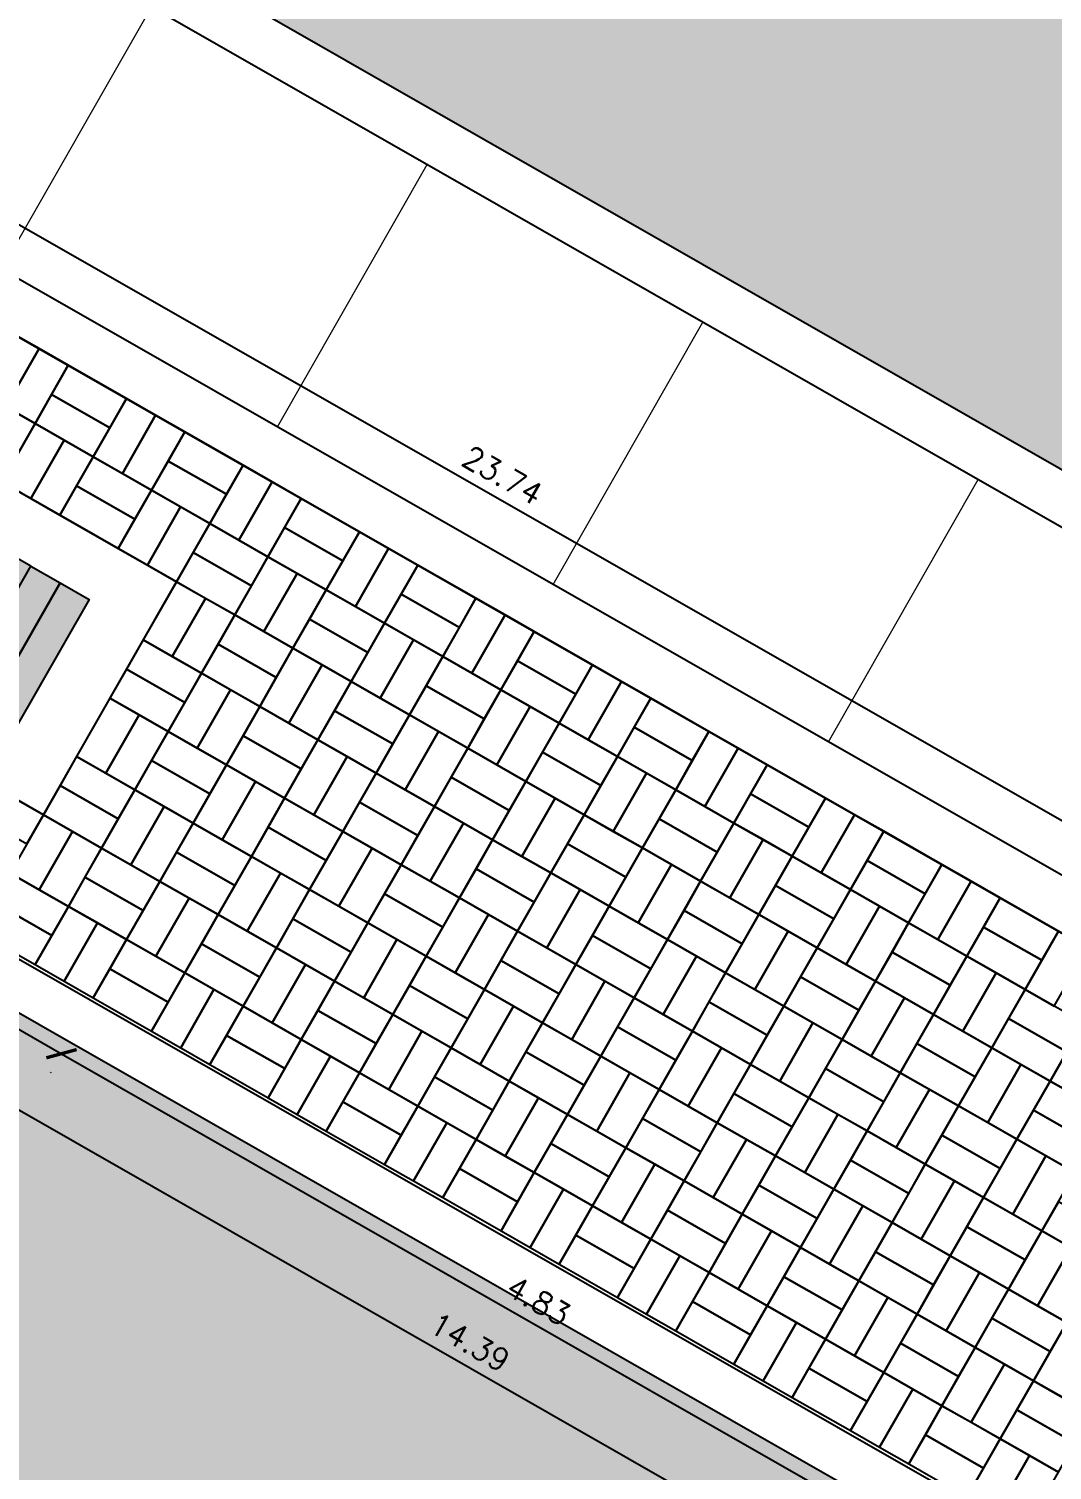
# Model space of a CAD drawing. Header units: millimetres. Extents: x 460 to 723, y 360 to 962.
# Drawn here: x 587.88 to 592.48, y 537.93 to 544.41 of the extents above; entities that cross this region are included whole.
import ezdxf

# ---------------------------------------------------------------- set-up
doc = ezdxf.new("R2010")
doc.units = ezdxf.units.MM
doc.layers.get('0').update_dxf_attribs({"true_color": 0xc2ced6})
for name, color, linetype in [('00_Lotes', 224, 'Continuous'), ('01_Concreto', 251, 'Continuous'), ('01_Concreto_Bruñas', 252, 'Continuous'), ('04_COLOR BANCAS', 252, 'Continuous'), ('0_HATCH_VEREDA', 253, 'Continuous'), ('A-AREA DE TALUD', 82, 'Continuous'), ('C-ROAD', 7, 'Continuous'), ('G-ACOTADO LOTES', 251, 'Continuous')]:
    doc.layers.add(name, color=color, linetype=linetype)
doc.layers.add('Menorca-Parques-A-Bruñas', color=252, linetype='Continuous', lineweight=5)
doc.styles.add('01COTAS', font='romans.shx')
doc.styles.add('Texto', font='arial.ttf', dxfattribs={"height": 0.2})
doc.dimstyles.new('DIM-50-PLANTA', dxfattribs={"dimscale": 0.05, "dimtxt": 2, "dimasz": 2, "dimexe": 2, "dimexo": 2, "dimgap": 1, "dimtad": 1, "dimzin": 4, "dimdsep": 46, "dimtxsty": '01COTAS', "dimblk": 'ARCHTICK', "dimcen": 25, "dimclrd": 256, "dimclre": 256, "dimclrt": 2, "dimadec": 0, "dimazin": 3, "dimtfac": 1, "dimtmove": 2, "dimatfit": 3, "dimfxl": 2, "dimtolj": 1, "dimtzin": 0, "dimarcsym": 0})

# ---------------------------------------------------------------- blocks, each defined once
blk = doc.blocks.new('_ArchTick')
at = {"color": 0, "linetype": 'ByBlock', "const_width": 0.15}
blk.add_lwpolyline([(-0.5, -0.5), (0.5, 0.5)], dxfattribs=at)
blk = doc.blocks.new('*D260')
at = {"layer": 'Defpoints', "color": 0, "transparency": 16777216}
for p in [(579.546, 548.0185), (600.2662, 536.428), (600.1603, 536.2427)]:
    blk.add_point(p, dxfattribs=at)
at = {"layer": 'Menorca-Parques-A-Bruñas', "lineweight": -2, "transparency": 16777216}
for p, q in [((579.6497, 548.1999), (579.7015, 548.2906)), ((579.6519, 548.2038), (600.2662, 536.428)), ((600.264, 536.4241), (600.3158, 536.5148))]:
    blk.add_line(p, q, dxfattribs=at)
at = {"layer": 'Menorca-Parques-A-Bruñas', "lineweight": -2, "transparency": 16777216, "xscale": 0.1, "yscale": 0.1, "zscale": 0.1}
for p, rotation in [((579.6519, 548.2038), 150.263059222867), ((600.2662, 536.428), 330.2630592228669)]:
    blk.add_blockref('_ArchTick', p, dxfattribs=dict(at, rotation=rotation))
at = {"layer": 'Menorca-Parques-A-Bruñas', "color": 2, "transparency": 16777216, "insert": (590.0086, 542.4027), "char_height": 0.1, "attachment_point": 5, "rotation": 330.26306, "style": '01COTAS'}
blk.add_mtext('\\A1;23.74', dxfattribs=at)
blk = doc.blocks.new('*D222')
at = {"layer": 'Defpoints', "color": 0, "linetype": 'Continuous', "transparency": 16777216}
for p in [(583.9637, 542.4349), (588.166, 540.0517, -10.267), (588.0227, 539.8007)]:
    blk.add_point(p, dxfattribs=at)
at = {"layer": 'Menorca-Parques-A-Bruñas', "linetype": 'Continuous', "lineweight": -2, "transparency": 16777216}
for p, q in [((583.83, 542.2009), (583.7782, 542.1102)), ((583.8278, 542.197), (588.0227, 539.8007)), ((587.975, 539.7173), (587.9731, 539.7139))]:
    blk.add_line(p, q, dxfattribs=at)
at = {"layer": 'Menorca-Parques-A-Bruñas', "linetype": 'Continuous', "lineweight": -2, "transparency": 16777216, "xscale": 0.1, "yscale": 0.1, "zscale": 0.1}
for p, rotation in [((583.8278, 542.197), 150.2630604992877), ((588.0227, 539.8007), 330.2630604992878)]:
    blk.add_blockref('_ArchTick', p, dxfattribs=dict(at, rotation=rotation))
at = {"layer": 'Menorca-Parques-A-Bruñas', "color": 2, "linetype": 'Continuous', "transparency": 16777216, "insert": (585.9748, 541.0857), "char_height": 0.1, "attachment_point": 5, "rotation": 330.26306, "style": '01COTAS'}
blk.add_mtext('\\A1;4.83', dxfattribs=at)
blk = doc.blocks.new('*D223')
at = {"layer": 'Defpoints', "color": 0, "linetype": 'Continuous', "transparency": 16777216}
for p in [(588.166, 540.0517, -10.267), (592.3609, 537.6554, -10.267), (592.2175, 537.4044)]:
    blk.add_point(p, dxfattribs=at)
at = {"layer": 'Menorca-Parques-A-Bruñas', "linetype": 'Continuous', "lineweight": -2, "transparency": 16777216}
for p, q in [((588.0227, 539.8007), (592.2175, 537.4044)), ((587.975, 539.7173), (587.9731, 539.7139)), ((592.1699, 537.321), (592.1679, 537.3176))]:
    blk.add_line(p, q, dxfattribs=at)
at = {"layer": 'Menorca-Parques-A-Bruñas', "linetype": 'Continuous', "lineweight": -2, "transparency": 16777216, "xscale": 0.1, "yscale": 0.1, "zscale": 0.1}
for p, rotation in [((588.0227, 539.8007), 150.2630604992877), ((592.2175, 537.4044), 330.2630604992878)]:
    blk.add_blockref('_ArchTick', p, dxfattribs=dict(at, rotation=rotation))
at = {"layer": 'Menorca-Parques-A-Bruñas', "color": 2, "linetype": 'Continuous', "transparency": 16777216, "insert": (590.1697, 538.6894), "char_height": 0.1, "attachment_point": 5, "rotation": 330.26306, "style": '01COTAS'}
blk.add_mtext('\\A1;4.83', dxfattribs=at)
blk = doc.blocks.new('*D261')
at = {"layer": 'Defpoints', "color": 0, "linetype": 'Continuous', "transparency": 16777216}
for p in [(583.7505, 542.3132), (596.2468, 535.1748), (596.0595, 534.8469)]:
    blk.add_point(p, dxfattribs=at)
at = {"layer": 'Menorca-Parques-A-Bruñas', "linetype": 'Continuous', "lineweight": -2, "transparency": 16777216}
for p, q in [((583.5654, 541.9893), (583.5136, 541.8985)), ((583.5632, 541.9854), (596.0595, 534.8469)), ((596.0618, 534.8508), (596.0099, 534.7601))]:
    blk.add_line(p, q, dxfattribs=at)
at = {"layer": 'Menorca-Parques-A-Bruñas', "linetype": 'Continuous', "lineweight": -2, "transparency": 16777216, "xscale": 0.1, "yscale": 0.1, "zscale": 0.1}
for p, rotation in [((583.5632, 541.9854), 150.2630604157214), ((596.0595, 534.8469), 330.2630604157214)]:
    blk.add_blockref('_ArchTick', p, dxfattribs=dict(at, rotation=rotation))
at = {"layer": 'Menorca-Parques-A-Bruñas', "color": 2, "linetype": 'Continuous', "transparency": 16777216, "insert": (589.861, 538.503), "char_height": 0.1, "attachment_point": 5, "rotation": 330.26306, "style": '01COTAS'}
blk.add_mtext('\\A1;14.39', dxfattribs=at)
blk = doc.blocks.new('*D262')
at = {"layer": 'Defpoints', "color": 0, "linetype": 'Continuous', "transparency": 16777216}
for p in [(584.9153, 538.866), (593.1001, 534.5362), (592.9512, 534.2755)]:
    blk.add_point(p, dxfattribs=at)
at = {"layer": 'Menorca-Parques-A-Bruñas', "linetype": 'Continuous', "lineweight": -2, "transparency": 16777216}
for p, q in [((585.062, 539.1227), (585.1139, 539.2135)), ((585.0643, 539.1266), (593.1001, 534.5362)), ((593.0979, 534.5323), (593.1497, 534.623))]:
    blk.add_line(p, q, dxfattribs=at)
at = {"layer": 'Menorca-Parques-A-Bruñas', "linetype": 'Continuous', "lineweight": -2, "transparency": 16777216, "xscale": 0.1, "yscale": 0.1, "zscale": 0.1}
for p, rotation in [((585.0643, 539.1266), 150.2630604176753), ((593.1001, 534.5362), 330.2630604176753)]:
    blk.add_blockref('_ArchTick', p, dxfattribs=dict(at, rotation=rotation))
at = {"layer": 'Menorca-Parques-A-Bruñas', "color": 2, "linetype": 'Continuous', "transparency": 16777216, "insert": (589.1318, 536.9183), "char_height": 0.1, "attachment_point": 5, "rotation": 330.26306, "style": '01COTAS'}
blk.add_mtext('\\A1;9.25', dxfattribs=at)
blk = doc.blocks.new('banca2')
at = {"layer": '04_COLOR BANCAS', "true_color": 0x0d32d9}
h = blk.add_hatch(color=162, dxfattribs=at)
h.dxf.hatch_style = 1
edge = h.paths.add_edge_path()
edge.add_line((0, 0), (-0.0992, 0.0126))
edge.add_line((-0.0992, 0.0126), (-0.0424, 0.459))
edge.add_line((-0.0424, 0.459), (0.0568, 0.4464))
edge.add_line((0.0568, 0.4464), (0, 0))
edge = h.paths.add_edge_path()
edge.add_line((-0.0992, 0.0126), (-0.1984, 0.0252))
edge.add_line((-0.1984, 0.0252), (-0.1416, 0.4716))
edge.add_line((-0.1416, 0.4716), (-0.0424, 0.459))
edge.add_line((-0.0424, 0.459), (-0.0992, 0.0126))
edge = h.paths.add_edge_path()
edge.add_line((-0.1984, 0.0252), (-0.1416, 0.4716))
edge.add_line((-0.1416, 0.4716), (-1.7289, 0.6734))
edge.add_line((-1.7289, 0.6734), (-1.7856, 0.227))
edge.add_line((-1.7856, 0.227), (-0.1984, 0.0252))
edge = h.paths.add_edge_path()
edge.add_line((-1.7856, 0.227), (-1.8848, 0.2396))
edge.add_line((-1.8848, 0.2396), (-1.8281, 0.6861))
edge.add_line((-1.8281, 0.6861), (-1.7289, 0.6734))
edge.add_line((-1.7289, 0.6734), (-1.7856, 0.227))
edge = h.paths.add_edge_path()
edge.add_line((-1.8848, 0.2396), (-1.984, 0.2523))
edge.add_line((-1.984, 0.2523), (-1.9273, 0.6987))
edge.add_line((-1.9273, 0.6987), (-1.8281, 0.6861))
edge.add_line((-1.8281, 0.6861), (-1.8848, 0.2396))
at = {"layer": '01_Concreto'}
for points in [[(-1.8848, 0.2396), (-1.984, 0.2523), (-1.9273, 0.6987), (-1.8281, 0.6861), (-1.8848, 0.2396)], [(-1.7856, 0.227), (-1.8848, 0.2396), (-1.8281, 0.6861), (-1.7289, 0.6734), (-1.7856, 0.227)], [(-0.1984, 0.0252), (-0.1416, 0.4716), (-1.7289, 0.6734), (-1.7856, 0.227), (-0.1984, 0.0252)], [(-0.0992, 0.0126), (-0.1984, 0.0252), (-0.1416, 0.4716), (-0.0424, 0.459), (-0.0992, 0.0126)], [(0, 0), (-0.0992, 0.0126), (-0.0424, 0.459), (0.0568, 0.4464), (0, 0)]]:
    blk.add_lwpolyline(points, dxfattribs=at)
at = {"layer": '04_COLOR BANCAS', "insert": (-0.1898, 0.3576), "char_height": 0.06, "width": 1.41954, "attachment_point": 1, "rotation": 172.754, "style": 'Texto'}
blk.add_mtext('COLOR: AZUL ULTRAMAR', dxfattribs=at)
blk = doc.blocks.new('A$Cebc2b490')
at = {"layer": '01_Concreto_Bruñas'}
blk.add_lwpolyline([(0.1, 2.4), (0.9, 2.4), (0.9, 0), (0.1, 0)], close=True, dxfattribs=at)
at = {"layer": '01_Concreto_Bruñas', "xscale": -0.9999999999999998, "rotation": 262.7539699267985}
blk.add_blockref('banca2', (0.275, 2.2), dxfattribs=at)

msp = doc.modelspace()

# ---------------------------------------------------------------- hatches: boundary and pattern name
at = {"layer": 'A-AREA DE TALUD', "true_color": 0xcdcd98}
h = msp.add_hatch(dxfattribs=at)
h.set_pattern_fill('AR-SAND', color=9, scale=0.012078, angle=40.07509)
h.set_pattern_definition([(77.5750947866, (-410524.92446, -13002042.6709), (-0.395330194152, 0.439867143114), [0, -0.466294532984, 0, -0.521513622416, 0, -0.498505668486]), (47.5750947866, (-410524.9245, -13002042.6709), (-0.14192440596, 1.01200526065), [0, -0.251553629636, 0, -0.420278625124, 0, -0.161055677511]), (7.5750947866, (-410525.2132, -13002042.91383), (0.729905484133, 0.616363838232), [0, -0.153386359534, 0, -0.552190894323, 0, -0.72091588981]), (357.5750947866, (-410525.2132, -13002042.9138), (0.532328560034, 0.799730681003), [0, -0.076693179767, 0, -0.3619918085, 0, -0.414143170742])])
edge = h.paths.add_edge_path()
edge.add_line((588.8083, 527.4796), (592.6423, 534.1912))
edge.add_line((592.6423, 534.1912), (585.1455, 538.4737))
edge.add_line((585.1455, 538.4737), (585.187, 534.1018))
edge.add_spline(control_points=[(585.187, 534.1018), (585.485, 533.3187), (586.0805, 531.754), (589.0499, 530.7859), (588.8957, 528.6757), (588.8083, 527.4796)], knot_values=[0, 0, 0, 0, 1.602782, 3.202156, 5.295206, 5.295206, 5.295206, 5.295206], degree=3, periodic=0)
at = {"layer": 'G-ACOTADO LOTES'}
h = msp.add_hatch(color=45, dxfattribs=at)
h.dxf.hatch_style = 1
edge = h.paths.add_edge_path()
edge.add_arc((603.9406, 574.6154), 3.5266, 32.86959, 249.15706, ccw=False)
edge.add_arc((620.0197, 586.668), 16.5786, 217.70154, 255.6353)
edge.add_line((615.9067, 570.6077), (624.7497, 568.0901))
edge.add_arc((626.8167, 575.3501), 7.5485, 254.10842, 347.77793)
edge.add_line((634.1941, 573.7521), (634.509, 575.206))
edge.add_arc((649.2639, 572.0099), 15.0971, 145.47811, 167.77793, ccw=False)
edge.add_line((636.8253, 580.5658), (636.2162, 599.6422))
edge.add_line((636.2162, 599.6422), (627.8973, 615.1584))
edge.add_line((627.8973, 615.1584), (599.5704, 629.6712))
edge.add_line((599.5704, 629.6712), (592.082, 616.5622))
edge.add_line((592.082, 616.5622), (624.8544, 597.8411))
edge.add_line((624.8544, 597.8411), (613.5095, 577.981))
edge.add_line((613.5095, 577.981), (601.7674, 584.6886))
edge.add_line((601.7674, 584.6886), (599.2996, 580.3686))
edge.add_line((599.2996, 580.3686), (599.0267, 579.8908))
edge.add_line((599.0267, 579.8908), (596.3792, 575.2562))
edge.add_line((596.3792, 575.2562), (596.1062, 574.7784))
edge.add_line((596.1062, 574.7784), (593.3491, 569.9518))
edge.add_line((593.3491, 569.9518), (614.9789, 557.5959))
edge.add_line((614.9789, 557.5959), (636.6087, 545.24))
edge.add_line((636.6087, 545.24), (626.4244, 527.4118))
edge.add_line((626.4244, 527.4118), (604.7946, 539.7677))
edge.add_line((604.7946, 539.7677), (583.1648, 552.1236))
edge.add_line((583.1648, 552.1236), (581.2927, 548.8463))
edge.add_line((581.2927, 548.8463), (602.3231, 536.8328))
edge.add_line((602.3231, 536.8328), (591.7068, 518.2484))
edge.add_arc((608.6846, 498.6404), 25.9368, 66.98271, 130.88799, ccw=False)
edge.add_arc((624.847, 534.8533), 13.7314, 243.99309, 364.58735)
edge.add_arc((716.8167, 545.6379), 78.8792, 180.195755, 187.053723, ccw=False)
edge.add_arc((627.681, 543.4243), 10.4395, 10.73238, 69.41932)
edge.add_arc((635.3271, 577.8901), 25.0107, 219.67041, 260.85191, ccw=False)
edge.add_arc((587.9012, 536.0104), 38.2795, 42.60646, 67.28001)
h = msp.add_hatch(color=45, dxfattribs=at)
h.dxf.hatch_style = 1
h.paths.add_polyline_path([(582.7272, 514.7677), (584.3474, 514.3441), (596.2468, 535.1748), (583.7505, 542.3132), (582.4744, 541.5339)])
h.paths.add_polyline_path([(585.0895, 520.513), (592.9512, 534.2755), (584.9153, 538.866)], flags=16)

# ---------------------------------------------------------------- linework, layer by layer
at = {"layer": '00_Lotes', "elevation": 2.0973}
for points in [[(581.1945, 500.3025), (602.0141, 536.7485), (580.9837, 548.762), (601.5708, 584.8009), (613.5095, 577.981)], [(581.2927, 548.8463), (602.1264, 536.9452)], [(579.7761, 547.6263), (599.8514, 536.1584), (581.697, 504.378)], [(581.697, 504.378), (599.8514, 536.1584), (579.7761, 547.6263), (580.1715, 504.7755), (581.697, 504.378)], [(585.1693, 544.5454), (583.9637, 542.4349), (596.5352, 535.2535), (584.5612, 514.2922)]]:
    msp.add_lwpolyline(points, dxfattribs=at)
for points in [[(581.8076, 504.1152), (600.1603, 536.2427), (579.546, 548.0185), (579.9466, 504.6001)], [(582.7272, 514.7677), (584.3474, 514.3441), (596.2468, 535.1748), (583.7505, 542.3132), (582.4744, 541.5339)]]:
    msp.add_lwpolyline(points, close=True, dxfattribs=at)
at = {"layer": '0_HATCH_VEREDA', "elevation": -8.1697}
for points in [[(589.2144, 541.887), (589.3455, 541.8121), (589.4953, 542.0742), (589.3642, 542.1491)], [(589.3455, 541.8121), (589.4766, 541.7372), (589.6264, 541.9994), (589.4953, 542.0742)], [(589.6264, 541.9994), (589.5515, 541.8683), (589.8137, 541.7185), (589.8885, 541.8496)], [(589.2144, 541.887), (589.1395, 541.7559), (589.4017, 541.6061), (589.4766, 541.7372)], [(589.5515, 541.8683), (589.4766, 541.7372), (589.7388, 541.5874), (589.8137, 541.7185)], [(589.7388, 541.5874), (589.8699, 541.5125), (590.0196, 541.7747), (589.8885, 541.8496)], [(589.1395, 541.7559), (589.0646, 541.6248), (589.3268, 541.475), (589.4017, 541.6061)], [(589.8699, 541.5125), (590.001, 541.4376), (590.1507, 541.6998), (590.0196, 541.7747)], [(589.3268, 541.475), (589.4579, 541.4001), (589.6077, 541.6623), (589.4766, 541.7372)], [(590.1507, 541.6998), (590.0758, 541.5687), (590.338, 541.419), (590.4129, 541.5501)], [(588.9149, 541.3626), (589.046, 541.2877), (589.1957, 541.5499), (589.0646, 541.6248)], [(589.4579, 541.4001), (589.589, 541.3252), (589.7388, 541.5874), (589.6077, 541.6623)], [(589.046, 541.2877), (589.1771, 541.2128), (589.3268, 541.475), (589.1957, 541.5499)], [(589.7388, 541.5874), (589.6639, 541.4563), (589.9261, 541.3066), (590.001, 541.4376)], [(589.7388, 541.5874), (589.6639, 541.4563), (589.9261, 541.3066), (590.001, 541.4376)], [(590.0758, 541.5687), (590.001, 541.4376), (590.2631, 541.2879), (590.338, 541.419)], [(590.0758, 541.5687), (590.001, 541.4376), (590.2631, 541.2879), (590.338, 541.419)], [(590.2631, 541.2879), (590.3942, 541.213), (590.544, 541.4752), (590.4129, 541.5501)], [(589.3268, 541.475), (589.2519, 541.3439), (589.5141, 541.1941), (589.589, 541.3252)], [(589.6639, 541.4563), (589.589, 541.3252), (589.8512, 541.1755), (589.9261, 541.3066)], [(589.8512, 541.1755), (589.9823, 541.1006), (590.132, 541.3628), (590.001, 541.4376)], [(589.8512, 541.1755), (589.9823, 541.1006), (590.132, 541.3628), (590.001, 541.4376)], [(590.3942, 541.213), (590.5253, 541.1381), (590.6751, 541.4003), (590.544, 541.4752)], [(590.3942, 541.213), (590.5253, 541.1381), (590.6751, 541.4003), (590.544, 541.4752)], [(588.9149, 541.3626), (588.84, 541.2315), (589.1022, 541.0817), (589.1771, 541.2128)], [(588.9149, 541.3626), (588.84, 541.2315), (589.1022, 541.0817), (589.1771, 541.2128)], [(589.9823, 541.1006), (590.1134, 541.0257), (590.2631, 541.2879), (590.132, 541.3628)], [(590.6751, 541.4003), (590.6002, 541.2692), (590.8624, 541.1194), (590.9373, 541.2505)], [(590.6751, 541.4003), (590.6002, 541.2692), (590.8624, 541.1194), (590.9373, 541.2505)], [(589.2519, 541.3439), (589.1771, 541.2128), (589.4392, 541.0631), (589.5141, 541.1941)], [(589.4392, 541.0631), (589.5703, 540.9882), (589.7201, 541.2504), (589.589, 541.3252), (589.4392, 541.0631)], [(589.4392, 541.0631), (589.5703, 540.9882), (589.7201, 541.2504), (589.589, 541.3252)], [(590.2631, 541.2879), (590.1882, 541.1568), (590.4504, 541.007), (590.5253, 541.1381)], [(588.84, 541.2315), (588.7651, 541.1004), (589.0273, 540.9506), (589.1022, 541.0817)], [(588.84, 541.2315), (588.7651, 541.1004), (589.0273, 540.9506), (589.1022, 541.0817)], [(589.5703, 540.9882), (589.7014, 540.9133), (589.8512, 541.1755), (589.7201, 541.2504)], [(590.6002, 541.2692), (590.5253, 541.1381), (590.7875, 540.9883), (590.8624, 541.1194)], [(590.7875, 540.9883), (590.9186, 540.9135), (591.0683, 541.1756), (590.9373, 541.2505)], [(589.0273, 540.9506), (589.1584, 540.8758), (589.3081, 541.1379), (589.1771, 541.2128)], [(589.0273, 540.9506), (589.1584, 540.8758), (589.3081, 541.1379), (589.1771, 541.2128)], [(589.8512, 541.1755), (589.7763, 541.0444), (590.0385, 540.8946), (590.1134, 541.0257)], [(589.8512, 541.1755), (589.7763, 541.0444), (590.0385, 540.8946), (590.1134, 541.0257)], [(590.9186, 540.9135), (591.0497, 540.8386), (591.1994, 541.1008), (591.0683, 541.1756), (590.9186, 540.9135)], [(590.9186, 540.9135), (591.0497, 540.8386), (591.1994, 541.1008), (591.0683, 541.1756)], [(588.6153, 540.8382), (588.7464, 540.7633), (588.8962, 541.0255), (588.7651, 541.1004)], [(589.1584, 540.8758), (589.2895, 540.8009), (589.4392, 541.0631), (589.3081, 541.1379)], [(590.1882, 541.1568), (590.1134, 541.0257), (590.3755, 540.8759), (590.4504, 541.007)], [(590.3755, 540.8759), (590.5066, 540.801), (590.6564, 541.0632), (590.5253, 541.1381)], [(591.1994, 541.1008), (591.1246, 540.9697), (591.3867, 540.8199), (591.4616, 540.951)], [(589.4392, 541.0631), (589.3643, 540.932), (589.6265, 540.7822), (589.7014, 540.9133)], [(589.7763, 541.0444), (589.7014, 540.9133), (589.9636, 540.7635), (590.0385, 540.8946)], [(590.5066, 540.801), (590.6377, 540.7262), (590.7875, 540.9883), (590.6564, 541.0632)], [(588.7464, 540.7633), (588.8775, 540.6885), (589.0273, 540.9506), (588.8962, 541.0255)], [(589.9636, 540.7635), (590.0947, 540.6886), (590.2445, 540.9508), (590.1134, 541.0257)], [(590.7875, 540.9883), (590.7126, 540.8573), (590.9748, 540.7075), (591.0497, 540.8386)], [(590.7875, 540.9883), (590.7126, 540.8573), (590.9748, 540.7075), (591.0497, 540.8386)], [(591.1246, 540.9697), (591.0497, 540.8386), (591.3118, 540.6888), (591.3867, 540.8199), (591.1246, 540.9697)], [(591.1246, 540.9697), (591.0497, 540.8386), (591.3118, 540.6888), (591.3867, 540.8199)], [(589.0273, 540.9506), (588.9524, 540.8196), (589.2146, 540.6698), (589.2895, 540.8009)], [(589.0273, 540.9506), (588.9524, 540.8196), (589.2146, 540.6698), (589.2895, 540.8009)], [(589.3643, 540.932), (589.2895, 540.8009), (589.5516, 540.6511), (589.6265, 540.7822)], [(589.5516, 540.6511), (589.6827, 540.5762), (589.8325, 540.8384), (589.7014, 540.9133)], [(590.0947, 540.6886), (590.2258, 540.6137), (590.3755, 540.8759), (590.2445, 540.9508)], [(591.3118, 540.6888), (591.4429, 540.6139), (591.5927, 540.8761), (591.4616, 540.951)], [(591.3118, 540.6888), (591.4429, 540.6139), (591.5927, 540.8761), (591.4616, 540.951)], [(588.6153, 540.8382), (588.5405, 540.7071), (588.8026, 540.5574), (588.8775, 540.6885)], [(589.6827, 540.5762), (589.8138, 540.5013), (589.9636, 540.7635), (589.8325, 540.8384)], [(590.3755, 540.8759), (590.3007, 540.7448), (590.5628, 540.5951), (590.6377, 540.7262)], [(590.7126, 540.8573), (590.6377, 540.7262), (590.8999, 540.5764), (590.9748, 540.7075)], [(590.8999, 540.5764), (591.031, 540.5015), (591.1808, 540.7637), (591.0497, 540.8386)], [(591.4429, 540.6139), (591.574, 540.539), (591.7238, 540.8012), (591.5927, 540.8761)], [(588.9524, 540.8196), (588.8775, 540.6885), (589.1397, 540.5387), (589.2146, 540.6698)], [(589.1397, 540.5387), (589.2708, 540.4638), (589.4206, 540.726), (589.2895, 540.8009)], [(589.1397, 540.5387), (589.2708, 540.4638), (589.4206, 540.726), (589.2895, 540.8009)], [(591.7238, 540.8012), (591.6489, 540.6701), (591.9111, 540.5204), (591.986, 540.6514)], [(588.5405, 540.7071), (588.4656, 540.5761), (588.7277, 540.4263), (588.8026, 540.5574)], [(589.2708, 540.4638), (589.4019, 540.3889), (589.5516, 540.6511), (589.4206, 540.726)], [(589.9636, 540.7635), (589.8887, 540.6324), (590.1509, 540.4827), (590.2258, 540.6137)], [(590.3007, 540.7448), (590.2258, 540.6137), (590.488, 540.464), (590.5628, 540.5951)], [(590.488, 540.464), (590.619, 540.3891), (590.7688, 540.6513), (590.6377, 540.7262)], [(591.031, 540.5015), (591.1621, 540.4266), (591.3118, 540.6888), (591.1808, 540.7637)], [(591.031, 540.5015), (591.1621, 540.4266), (591.3118, 540.6888), (591.1808, 540.7637)], [(588.7277, 540.4263), (588.8588, 540.3514), (589.0086, 540.6136), (588.8775, 540.6885)], [(589.5516, 540.6511), (589.4768, 540.52), (589.7389, 540.3702), (589.8138, 540.5013)], [(589.5516, 540.6511), (589.4768, 540.52), (589.7389, 540.3702), (589.8138, 540.5013)], [(590.619, 540.3891), (590.7501, 540.3142), (590.8999, 540.5764), (590.7688, 540.6513)], [(591.3118, 540.6888), (591.237, 540.5577), (591.4991, 540.4079), (591.574, 540.539)], [(591.3118, 540.6888), (591.237, 540.5577), (591.4991, 540.4079), (591.574, 540.539)], [(591.6489, 540.6701), (591.574, 540.539), (591.8362, 540.3893), (591.9111, 540.5204)], [(591.6489, 540.6701), (591.574, 540.539), (591.8362, 540.3893), (591.9111, 540.5204)], [(591.8362, 540.3893), (591.9673, 540.3144), (592.1171, 540.5766), (591.986, 540.6514)], [(588.3158, 540.3139), (588.4469, 540.239), (588.5967, 540.5012), (588.4656, 540.5761)], [(588.3158, 540.3139), (588.4469, 540.239), (588.5967, 540.5012), (588.4656, 540.5761)], [(588.8588, 540.3514), (588.9899, 540.2765), (589.1397, 540.5387), (589.0086, 540.6136)], [(589.8887, 540.6324), (589.8138, 540.5013), (590.076, 540.3516), (590.1509, 540.4827)], [(590.076, 540.3516), (590.2071, 540.2767), (590.3569, 540.5389), (590.2258, 540.6137)], [(590.8999, 540.5764), (590.825, 540.4453), (591.0872, 540.2955), (591.1621, 540.4266)], [(591.9673, 540.3144), (592.0984, 540.2395), (592.2482, 540.5017), (592.1171, 540.5766)], [(589.1397, 540.5387), (589.0648, 540.4076), (589.327, 540.2578), (589.4019, 540.3889)], [(589.4768, 540.52), (589.4019, 540.3889), (589.6641, 540.2392), (589.7389, 540.3702)], [(590.2071, 540.2767), (590.3382, 540.2018), (590.488, 540.464), (590.3569, 540.5389)], [(591.237, 540.5577), (591.1621, 540.4266), (591.4243, 540.2769), (591.4991, 540.4079)], [(591.237, 540.5577), (591.1621, 540.4266), (591.4243, 540.2769), (591.4991, 540.4079)], [(591.4243, 540.2769), (591.5553, 540.202), (591.7051, 540.4641), (591.574, 540.539)], [(591.4243, 540.2769), (591.5553, 540.202), (591.7051, 540.4641), (591.574, 540.539)], [(588.4469, 540.239), (588.578, 540.1641), (588.7277, 540.4263), (588.5967, 540.5012)], [(588.4469, 540.239), (588.578, 540.1641), (588.7277, 540.4263), (588.5967, 540.5012)], [(589.6641, 540.2392), (589.7951, 540.1643), (589.9449, 540.4265), (589.8138, 540.5013)], [(590.488, 540.464), (590.4131, 540.3329), (590.6752, 540.1831), (590.7501, 540.3142)], [(590.825, 540.4453), (590.7501, 540.3142), (591.0123, 540.1644), (591.0872, 540.2955)], [(591.5553, 540.202), (591.6864, 540.1271), (591.8362, 540.3893), (591.7051, 540.4641)], [(592.2482, 540.5017), (592.1733, 540.3706), (592.4355, 540.2208), (592.5103, 540.3519)], [(588.7277, 540.4263), (588.6529, 540.2952), (588.915, 540.1454), (588.9899, 540.2765)], [(588.7277, 540.4263), (588.6529, 540.2952), (588.915, 540.1454), (588.9899, 540.2765)], [(589.0648, 540.4076), (588.9899, 540.2765), (589.2521, 540.1267), (589.327, 540.2578)], [(589.2521, 540.1267), (589.3832, 540.0519), (589.533, 540.314), (589.4019, 540.3889)], [(589.7951, 540.1643), (589.9262, 540.0894), (590.076, 540.3516), (589.9449, 540.4265)], [(591.0123, 540.1644), (591.1434, 540.0896), (591.2932, 540.3517), (591.1621, 540.4266)], [(591.0123, 540.1644), (591.1434, 540.0896), (591.2932, 540.3517), (591.1621, 540.4266)], [(591.8362, 540.3893), (591.7613, 540.2582), (592.0235, 540.1084), (592.0984, 540.2395)], [(590.076, 540.3516), (590.0011, 540.2205), (590.2633, 540.0707), (590.3382, 540.2018)], [(590.4131, 540.3329), (590.3382, 540.2018), (590.6004, 540.052), (590.6752, 540.1831)], [(591.1434, 540.0896), (591.2745, 540.0147), (591.4243, 540.2769), (591.2932, 540.3517)], [(591.1434, 540.0896), (591.2745, 540.0147), (591.4243, 540.2769), (591.2932, 540.3517)], [(592.1733, 540.3706), (592.0984, 540.2395), (592.3606, 540.0897), (592.4355, 540.2208)], [(592.3606, 540.0897), (592.4917, 540.0148), (592.6414, 540.277), (592.5103, 540.3519)], [(588.3158, 540.3139), (588.2409, 540.1828), (588.5031, 540.033), (588.578, 540.1641), (588.3158, 540.3139)], [(588.3158, 540.3139), (588.2409, 540.1828), (588.5031, 540.033), (588.578, 540.1641)], [(588.6529, 540.2952), (588.578, 540.1641), (588.8402, 540.0143), (588.915, 540.1454)], [(588.8402, 540.0143), (588.9712, 539.9395), (589.121, 540.2016), (588.9899, 540.2765)], [(589.3832, 540.0519), (589.5143, 539.977), (589.6641, 540.2392), (589.533, 540.314)], [(589.3832, 540.0519), (589.5143, 539.977), (589.6641, 540.2392), (589.533, 540.314)], [(590.6004, 540.052), (590.7315, 539.9771), (590.8812, 540.2393), (590.7501, 540.3142)], [(591.4243, 540.2769), (591.3494, 540.1458), (591.6116, 539.996), (591.6864, 540.1271)], [(591.4243, 540.2769), (591.3494, 540.1458), (591.6116, 539.996), (591.6864, 540.1271)], [(591.7613, 540.2582), (591.6864, 540.1271), (591.9486, 539.9773), (592.0235, 540.1084)], [(588.9712, 539.9395), (589.1023, 539.8646), (589.2521, 540.1267), (589.121, 540.2016)], [(589.6641, 540.2392), (589.5892, 540.1081), (589.8514, 539.9583), (589.9262, 540.0894)], [(589.6641, 540.2392), (589.5892, 540.1081), (589.8514, 539.9583), (589.9262, 540.0894)], [(590.0011, 540.2205), (589.9262, 540.0894), (590.1884, 539.9396), (590.2633, 540.0707)], [(590.1884, 539.9396), (590.3195, 539.8647), (590.4693, 540.1269), (590.3382, 540.2018)], [(590.7315, 539.9771), (590.8625, 539.9023), (591.0123, 540.1644), (590.8812, 540.2393)], [(591.9486, 539.9773), (592.0797, 539.9024), (592.2295, 540.1646), (592.0984, 540.2395)], [(588.2409, 540.1828), (588.166, 540.0517), (588.4282, 539.9019), (588.5031, 540.033)], [(588.2409, 540.1828), (588.166, 540.0517), (588.4282, 539.9019), (588.5031, 540.033)], [(588.4282, 539.9019), (588.5593, 539.827), (588.7091, 540.0892), (588.578, 540.1641)], [(588.4282, 539.9019), (588.5593, 539.827), (588.7091, 540.0892), (588.578, 540.1641)], [(589.2521, 540.1267), (589.1772, 539.9957), (589.4394, 539.8459), (589.5143, 539.977)], [(590.3195, 539.8647), (590.4506, 539.7899), (590.6004, 540.052), (590.4693, 540.1269)], [(591.0123, 540.1644), (590.9374, 540.0334), (591.1996, 539.8836), (591.2745, 540.0147)], [(591.3494, 540.1458), (591.2745, 540.0147), (591.5367, 539.8649), (591.6116, 539.996)], [(591.5367, 539.8649), (591.6678, 539.79), (591.8175, 540.0522), (591.6864, 540.1271)], [(592.0797, 539.9024), (592.2108, 539.8275), (592.3606, 540.0897), (592.2295, 540.1646)], [(588.5593, 539.827), (588.6904, 539.7522), (588.8402, 540.0143), (588.7091, 540.0892)], [(589.5892, 540.1081), (589.5143, 539.977), (589.7765, 539.8272), (589.8514, 539.9583)], [(589.5892, 540.1081), (589.5143, 539.977), (589.7765, 539.8272), (589.8514, 539.9583)], [(589.7765, 539.8272), (589.9076, 539.7523), (590.0573, 540.0145), (589.9262, 540.0894)], [(589.7765, 539.8272), (589.9076, 539.7523), (590.0573, 540.0145), (589.9262, 540.0894)], [(592.3606, 540.0897), (592.2857, 539.9586), (592.5479, 539.8089), (592.6227, 539.94)], [(588.8402, 540.0143), (588.7653, 539.8832), (589.0275, 539.7335), (589.1023, 539.8646)], [(589.1772, 539.9957), (589.1023, 539.8646), (589.3645, 539.7148), (589.4394, 539.8459)], [(589.9076, 539.7523), (590.0386, 539.6774), (590.1884, 539.9396), (590.0573, 540.0145)], [(589.9076, 539.7523), (590.0386, 539.6774), (590.1884, 539.9396), (590.0573, 540.0145)], [(590.6004, 540.052), (590.5255, 539.9209), (590.7877, 539.7712), (590.8625, 539.9023)], [(590.9374, 540.0334), (590.8625, 539.9023), (591.1247, 539.7525), (591.1996, 539.8836)], [(591.1247, 539.7525), (591.2558, 539.6776), (591.4056, 539.9398), (591.2745, 540.0147)], [(591.6678, 539.79), (591.7988, 539.7151), (591.9486, 539.9773), (591.8175, 540.0522)], [(589.3645, 539.7148), (589.4956, 539.6399), (589.6454, 539.9021), (589.5143, 539.977)], [(590.1884, 539.9396), (590.1135, 539.8085), (590.3757, 539.6588), (590.4506, 539.7899)], [(591.2558, 539.6776), (591.3869, 539.6027), (591.5367, 539.8649), (591.4056, 539.9398)], [(591.9486, 539.9773), (591.8737, 539.8462), (592.1359, 539.6965), (592.2108, 539.8275)], [(592.2857, 539.9586), (592.2108, 539.8275), (592.473, 539.6778), (592.5479, 539.8089)], [(592.473, 539.6778), (592.6041, 539.6029), (592.7538, 539.8651), (592.6227, 539.94)], [(588.7653, 539.8832), (588.6904, 539.7522), (588.9526, 539.6024), (589.0275, 539.7335)], [(588.9526, 539.6024), (589.0837, 539.5275), (589.2334, 539.7897), (589.1023, 539.8646)], [(589.4956, 539.6399), (589.6267, 539.565), (589.7765, 539.8272), (589.6454, 539.9021)], [(590.5255, 539.9209), (590.4506, 539.7899), (590.7128, 539.6401), (590.7877, 539.7712)], [(590.5255, 539.9209), (590.4506, 539.7899), (590.7128, 539.6401), (590.7877, 539.7712)], [(590.7128, 539.6401), (590.8439, 539.5652), (590.9936, 539.8274), (590.8625, 539.9023)], [(591.5367, 539.8649), (591.4618, 539.7338), (591.724, 539.584), (591.7988, 539.7151)], [(589.7765, 539.8272), (589.7016, 539.6961), (589.9638, 539.5464), (590.0386, 539.6774)], [(590.1135, 539.8085), (590.0386, 539.6774), (590.3008, 539.5277), (590.3757, 539.6588)], [(590.8439, 539.5652), (590.975, 539.4903), (591.1247, 539.7525), (590.9936, 539.8274)], [(591.8737, 539.8462), (591.7988, 539.7151), (592.061, 539.5654), (592.1359, 539.6965)], [(592.061, 539.5654), (592.1921, 539.4905), (592.3419, 539.7527), (592.2108, 539.8275)], [(589.0837, 539.5275), (589.2147, 539.4526), (589.3645, 539.7148), (589.2334, 539.7897)], [(590.3008, 539.5277), (590.4319, 539.4528), (590.5817, 539.715), (590.4506, 539.7899)], [(590.3008, 539.5277), (590.4319, 539.4528), (590.5817, 539.715), (590.4506, 539.7899)], [(591.1247, 539.7525), (591.0498, 539.6214), (591.312, 539.4716), (591.3869, 539.6027)], [(591.4618, 539.7338), (591.3869, 539.6027), (591.6491, 539.453), (591.724, 539.584)], [(592.1921, 539.4905), (592.3232, 539.4156), (592.473, 539.6778), (592.3419, 539.7527)], [(589.3645, 539.7148), (589.2896, 539.5837), (589.5518, 539.4339), (589.6267, 539.565)], [(589.7016, 539.6961), (589.6267, 539.565), (589.8889, 539.4153), (589.9638, 539.5464)], [(589.8889, 539.4153), (590.02, 539.3404), (590.1697, 539.6026), (590.0386, 539.6774)], [(589.8889, 539.4153), (590.02, 539.3404), (590.1697, 539.6026), (590.0386, 539.6774)], [(590.4319, 539.4528), (590.563, 539.3779), (590.7128, 539.6401), (590.5817, 539.715)], [(591.6491, 539.453), (591.7802, 539.3781), (591.9299, 539.6403), (591.7988, 539.7151)], [(591.6491, 539.453), (591.7802, 539.3781), (591.9299, 539.6403), (591.7988, 539.7151)], [(592.473, 539.6778), (592.3981, 539.5467), (592.6603, 539.3969), (592.7352, 539.528)], [(590.02, 539.3404), (590.1511, 539.2655), (590.3008, 539.5277), (590.1697, 539.6026)], [(590.02, 539.3404), (590.1511, 539.2655), (590.3008, 539.5277), (590.1697, 539.6026)], [(590.7128, 539.6401), (590.6379, 539.509), (590.9001, 539.3592), (590.975, 539.4903)], [(591.0498, 539.6214), (590.975, 539.4903), (591.2371, 539.3405), (591.312, 539.4716)], [(591.2371, 539.3405), (591.3682, 539.2657), (591.518, 539.5278), (591.3869, 539.6027)], [(591.7802, 539.3781), (591.9113, 539.3032), (592.061, 539.5654), (591.9299, 539.6403)], [(591.7802, 539.3781), (591.9113, 539.3032), (592.061, 539.5654), (591.9299, 539.6403)], [(589.2896, 539.5837), (589.2147, 539.4526), (589.4769, 539.3029), (589.5518, 539.4339)], [(589.4769, 539.3029), (589.608, 539.228), (589.7578, 539.4901), (589.6267, 539.565)], [(592.061, 539.5654), (591.9861, 539.4343), (592.2483, 539.2845), (592.3232, 539.4156)], [(592.061, 539.5654), (591.9861, 539.4343), (592.2483, 539.2845), (592.3232, 539.4156)], [(592.3981, 539.5467), (592.3232, 539.4156), (592.5854, 539.2658), (592.6603, 539.3969), (592.3981, 539.5467)], [(592.3981, 539.5467), (592.3232, 539.4156), (592.5854, 539.2658), (592.6603, 539.3969)], [(589.608, 539.228), (589.7391, 539.1531), (589.8889, 539.4153), (589.7578, 539.4901)], [(589.608, 539.228), (589.7391, 539.1531), (589.8889, 539.4153), (589.7578, 539.4901)], [(590.3008, 539.5277), (590.2259, 539.3966), (590.4881, 539.2468), (590.563, 539.3779)], [(590.6379, 539.509), (590.563, 539.3779), (590.8252, 539.2281), (590.9001, 539.3592)], [(590.8252, 539.2281), (590.9563, 539.1533), (591.106, 539.4154), (590.975, 539.4903)], [(591.3682, 539.2657), (591.4993, 539.1908), (591.6491, 539.453), (591.518, 539.5278)], [(589.8889, 539.4153), (589.814, 539.2842), (590.0762, 539.1344), (590.1511, 539.2655)], [(589.8889, 539.4153), (589.814, 539.2842), (590.0762, 539.1344), (590.1511, 539.2655)], [(590.9563, 539.1533), (591.0874, 539.0784), (591.2371, 539.3405), (591.106, 539.4154)], [(591.6491, 539.453), (591.5742, 539.3219), (591.8364, 539.1721), (591.9113, 539.3032)], [(591.9861, 539.4343), (591.9113, 539.3032), (592.1734, 539.1534), (592.2483, 539.2845)], [(591.9861, 539.4343), (591.9113, 539.3032), (592.1734, 539.1534), (592.2483, 539.2845)], [(592.1734, 539.1534), (592.3045, 539.0785), (592.4543, 539.3407), (592.3232, 539.4156)], [(592.1734, 539.1534), (592.3045, 539.0785), (592.4543, 539.3407), (592.3232, 539.4156)], [(590.2259, 539.3966), (590.1511, 539.2655), (590.4132, 539.1157), (590.4881, 539.2468)], [(590.4132, 539.1157), (590.5443, 539.0408), (590.6941, 539.303), (590.563, 539.3779)], [(590.4132, 539.1157), (590.5443, 539.0408), (590.6941, 539.303), (590.563, 539.3779)], [(589.814, 539.2842), (589.7391, 539.1531), (590.0013, 539.0033), (590.0762, 539.1344), (589.814, 539.2842)], [(589.814, 539.2842), (589.7391, 539.1531), (590.0013, 539.0033), (590.0762, 539.1344)], [(590.5443, 539.0408), (590.6754, 538.966), (590.8252, 539.2281), (590.6941, 539.303)], [(591.2371, 539.3405), (591.1622, 539.2095), (591.4244, 539.0597), (591.4993, 539.1908)], [(591.5742, 539.3219), (591.4993, 539.1908), (591.7615, 539.041), (591.8364, 539.1721)], [(591.7615, 539.041), (591.8926, 538.9661), (592.0423, 539.2283), (591.9113, 539.3032)], [(592.3045, 539.0785), (592.4356, 539.0037), (592.5854, 539.2658), (592.4543, 539.3407)], [(590.0013, 539.0033), (590.1324, 538.9284), (590.2821, 539.1906), (590.1511, 539.2655)], [(590.0013, 539.0033), (590.1324, 538.9284), (590.2821, 539.1906), (590.1511, 539.2655)], [(590.8252, 539.2281), (590.7503, 539.097), (591.0125, 538.9473), (591.0874, 539.0784)], [(591.8926, 538.9661), (592.0237, 538.8912), (592.1734, 539.1534), (592.0423, 539.2283)], [(590.1324, 538.9284), (590.2635, 538.8535), (590.4132, 539.1157), (590.2821, 539.1906), (590.1324, 538.9284)], [(590.1324, 538.9284), (590.2635, 538.8535), (590.4132, 539.1157), (590.2821, 539.1906)], [(591.1622, 539.2095), (591.0874, 539.0784), (591.3495, 538.9286), (591.4244, 539.0597)], [(591.3495, 538.9286), (591.4806, 538.8537), (591.6304, 539.1159), (591.4993, 539.1908)], [(592.1734, 539.1534), (592.0986, 539.0223), (592.3607, 538.8726), (592.4356, 539.0037)], [(592.1734, 539.1534), (592.0986, 539.0223), (592.3607, 538.8726), (592.4356, 539.0037)], [(590.4132, 539.1157), (590.3384, 538.9846), (590.6005, 538.8349), (590.6754, 538.966)], [(590.4132, 539.1157), (590.3384, 538.9846), (590.6005, 538.8349), (590.6754, 538.966)], [(590.7503, 539.097), (590.6754, 538.966), (590.9376, 538.8162), (591.0125, 538.9473)], [(591.4806, 538.8537), (591.6117, 538.7788), (591.7615, 539.041), (591.6304, 539.1159)], [(592.5105, 539.1347), (592.4356, 539.0037), (592.6978, 538.8539), (592.7727, 538.985)], [(590.9376, 538.8162), (591.0687, 538.7413), (591.2185, 539.0035), (591.0874, 539.0784)], [(591.7615, 539.041), (591.6866, 538.9099), (591.9488, 538.7602), (592.0237, 538.8912)], [(591.7615, 539.041), (591.6866, 538.9099), (591.9488, 538.7602), (592.0237, 538.8912)], [(592.0986, 539.0223), (592.0237, 538.8912), (592.2859, 538.7415), (592.3607, 538.8726)], [(590.5256, 538.7038), (590.6567, 538.6289), (590.8065, 538.8911), (590.6754, 538.966)], [(590.5256, 538.7038), (590.6567, 538.6289), (590.8065, 538.8911), (590.6754, 538.966)], [(591.0687, 538.7413), (591.1998, 538.6664), (591.3495, 538.9286), (591.2185, 539.0035)], [(592.2859, 538.7415), (592.4169, 538.6666), (592.5667, 538.9288), (592.4356, 539.0037)], [(590.6567, 538.6289), (590.7878, 538.554), (590.9376, 538.8162), (590.8065, 538.8911)], [(591.3495, 538.9286), (591.2747, 538.7975), (591.5368, 538.6477), (591.6117, 538.7788)], [(591.6866, 538.9099), (591.6117, 538.7788), (591.8739, 538.6291), (591.9488, 538.7602)], [(591.8739, 538.6291), (592.005, 538.5542), (592.1548, 538.8164), (592.0237, 538.8912)], [(592.4169, 538.6666), (592.548, 538.5917), (592.6978, 538.8539), (592.5667, 538.9288)], [(590.9376, 538.8162), (590.8627, 538.6851), (591.1249, 538.5353), (591.1998, 538.6664)], [(591.2747, 538.7975), (591.1998, 538.6664), (591.462, 538.5167), (591.5368, 538.6477)], [(591.2747, 538.7975), (591.1998, 538.6664), (591.462, 538.5167), (591.5368, 538.6477)], [(591.462, 538.5167), (591.593, 538.4418), (591.7428, 538.7039), (591.6117, 538.7788)], [(592.005, 538.5542), (592.1361, 538.4793), (592.2859, 538.7415), (592.1548, 538.8164)], [(591.593, 538.4418), (591.7241, 538.3669), (591.8739, 538.6291), (591.7428, 538.7039)], [(592.2859, 538.7415), (592.211, 538.6104), (592.4731, 538.4606), (592.548, 538.5917)], [(590.8627, 538.6851), (590.7878, 538.554), (591.05, 538.4042), (591.1249, 538.5353)], [(591.05, 538.4042), (591.1811, 538.3294), (591.3309, 538.5915), (591.1998, 538.6664)], [(591.8739, 538.6291), (591.799, 538.498), (592.0612, 538.3482), (592.1361, 538.4793)], [(591.1811, 538.3294), (591.3122, 538.2545), (591.462, 538.5167), (591.3309, 538.5915)], [(591.1811, 538.3294), (591.3122, 538.2545), (591.462, 538.5167), (591.3309, 538.5915)], [(592.211, 538.6104), (592.1361, 538.4793), (592.3983, 538.3295), (592.4731, 538.4606)], [(592.3983, 538.3295), (592.5293, 538.2546), (592.6791, 538.5168), (592.548, 538.5917)], [(592.3983, 538.3295), (592.5293, 538.2546), (592.6791, 538.5168), (592.548, 538.5917)], [(591.462, 538.5167), (591.3871, 538.3856), (591.6492, 538.2358), (591.7241, 538.3669)], [(591.799, 538.498), (591.7241, 538.3669), (591.9863, 538.2171), (592.0612, 538.3482)], [(591.9863, 538.2171), (592.1174, 538.1422), (592.2672, 538.4044), (592.1361, 538.4793)], [(591.3871, 538.3856), (591.3122, 538.2545), (591.5744, 538.1047), (591.6492, 538.2358)], [(592.1174, 538.1422), (592.2485, 538.0673), (592.3983, 538.3295), (592.2672, 538.4044)], [(591.5744, 538.1047), (591.7055, 538.0298), (591.8552, 538.292), (591.7241, 538.3669)], [(592.3983, 538.3295), (592.3234, 538.1984), (592.5856, 538.0487), (592.6604, 538.1798)], [(592.3983, 538.3295), (592.3234, 538.1984), (592.5856, 538.0487), (592.6604, 538.1798)], [(591.7055, 538.0298), (591.8365, 537.9549), (591.9863, 538.2171), (591.8552, 538.292)], [(591.9863, 538.2171), (591.9114, 538.086), (592.1736, 537.9363), (592.2485, 538.0673)], [(592.3234, 538.1984), (592.2485, 538.0673), (592.5107, 537.9176), (592.5856, 538.0487)], [(591.9114, 538.086), (591.8365, 537.9549), (592.0987, 537.8052), (592.1736, 537.9363)], [(592.0987, 537.8052), (592.2298, 537.7303), (592.3796, 537.9925), (592.2485, 538.0673)], [(592.2298, 537.7303), (592.3609, 537.6554), (592.5107, 537.9176), (592.3796, 537.9925)]]:
    msp.add_lwpolyline(points, close=True, dxfattribs=at)
at = {"layer": 'C-ROAD', "color": 244, "linetype": 'Continuous', "transparency": 33554687}
for points, elevation in [([(587.6413, 542.7856), (587.7724, 542.7107), (587.9222, 542.9729), (587.7911, 543.0477)], -38.9707), ([(587.7724, 542.7107), (587.9035, 542.6358), (588.0533, 542.898), (587.9222, 542.9729)], -38.9707), ([(587.7724, 542.7107), (587.9035, 542.6358), (588.0533, 542.898), (587.9222, 542.9729)], -38.9707), ([(588.0533, 542.898), (587.9784, 542.7669), (588.2406, 542.6171), (588.3155, 542.7482)], -38.9707), ([(587.6413, 542.7856), (587.5664, 542.6545), (587.8286, 542.5047), (587.9035, 542.6358)], -38.9707), ([(587.6413, 542.7856), (587.5664, 542.6545), (587.8286, 542.5047), (587.9035, 542.6358)], -38.9707), ([(587.9784, 542.7669), (587.9035, 542.6358), (588.1657, 542.486), (588.2406, 542.6171)], -38.9707), ([(587.9784, 542.7669), (587.9035, 542.6358), (588.1657, 542.486), (588.2406, 542.6171)], -38.9707), ([(588.1657, 542.486), (588.2968, 542.4111), (588.4466, 542.6733), (588.3155, 542.7482)], -49.2377), ([(588.2968, 542.4111), (588.4279, 542.3363), (588.5776, 542.5984), (588.4466, 542.6733)], -49.2377), ([(587.7537, 542.3736), (587.8848, 542.2987), (588.0346, 542.5609), (587.9035, 542.6358)], -38.9707), ([(588.5776, 542.5984), (588.5028, 542.4673), (588.7649, 542.3176), (588.8398, 542.4487)], -49.2377), ([(587.8848, 542.2987), (588.0159, 542.2238), (588.1657, 542.486), (588.0346, 542.5609)], -38.9707), ([(587.8848, 542.2987), (588.0159, 542.2238), (588.1657, 542.486), (588.0346, 542.5609)], -38.9707), ([(588.1657, 542.486), (588.0908, 542.3549), (588.353, 542.2052), (588.4279, 542.3363)], -49.2377), ([(588.1657, 542.486), (588.0908, 542.3549), (588.353, 542.2052), (588.4279, 542.3363)], -49.2377), ([(588.5028, 542.4673), (588.4279, 542.3363), (588.6901, 542.1865), (588.7649, 542.3176)], -49.2377), ([(588.6901, 542.1865), (588.8211, 542.1116), (588.9709, 542.3738), (588.8398, 542.4487)], -59.5047), ([(588.6901, 542.1865), (588.8211, 542.1116), (588.9709, 542.3738), (588.8398, 542.4487)], -59.5047), ([(588.0908, 542.3549), (588.0159, 542.2238), (588.2781, 542.0741), (588.353, 542.2052)], -49.2377), ([(588.0908, 542.3549), (588.0159, 542.2238), (588.2781, 542.0741), (588.353, 542.2052)], -49.2377), ([(588.2781, 542.0741), (588.4092, 541.9992), (588.559, 542.2614), (588.4279, 542.3363)], -49.2377), ([(588.2781, 542.0741), (588.4092, 541.9992), (588.559, 542.2614), (588.4279, 542.3363)], -49.2377), ([(588.8211, 542.1116), (588.9522, 542.0367), (589.102, 542.2989), (588.9709, 542.3738)], -59.5047), ([(588.4092, 541.9992), (588.5403, 541.9243), (588.6901, 542.1865), (588.559, 542.2614)], -49.2377), ([(588.4092, 541.9992), (588.5403, 541.9243), (588.6901, 542.1865), (588.559, 542.2614)], -49.2377), ([(589.102, 542.2989), (589.0271, 542.1678), (589.2893, 542.018), (589.3642, 542.1491)], -59.5047), ([(588.6901, 542.1865), (588.6152, 542.0554), (588.8773, 541.9056), (588.9522, 542.0367)], -59.5047), ([(588.6901, 542.1865), (588.6152, 542.0554), (588.8773, 541.9056), (588.9522, 542.0367)], -59.5047), ([(589.0271, 542.1678), (588.9522, 542.0367), (589.2144, 541.887), (589.2893, 542.018)], -59.5047), ([(588.6152, 542.0554), (588.5403, 541.9243), (588.8025, 541.7745), (588.8773, 541.9056)], -59.5047), ([(588.8025, 541.7745), (588.9336, 541.6997), (589.0833, 541.9618), (588.9522, 542.0367)], -59.5047), ([(588.8025, 541.7745), (588.9336, 541.6997), (589.0833, 541.9618), (588.9522, 542.0367)], -59.5047), ([(588.9336, 541.6997), (589.0646, 541.6248), (589.2144, 541.887), (589.0833, 541.9618)], -59.5047), ([(588.3905, 541.6621), (588.5216, 541.5872), (588.6714, 541.8494), (588.5403, 541.9243)], -18.4367), ([(588.3905, 541.6621), (588.5216, 541.5872), (588.6714, 541.8494), (588.5403, 541.9243)], -18.4367), ([(588.5216, 541.5872), (588.6527, 541.5124), (588.8025, 541.7745), (588.6714, 541.8494)], -18.4367), ([(588.8025, 541.7745), (588.7276, 541.6435), (588.9898, 541.4937), (589.0646, 541.6248)], -18.4367), ([(588.8025, 541.7745), (588.7276, 541.6435), (588.9898, 541.4937), (589.0646, 541.6248)], -18.4367), ([(588.3905, 541.6621), (588.3156, 541.531), (588.5778, 541.3813), (588.6527, 541.5124)], -18.4367), ([(588.7276, 541.6435), (588.6527, 541.5124), (588.9149, 541.3626), (588.9898, 541.4937)], -18.4367), ([(588.7276, 541.6435), (588.6527, 541.5124), (588.9149, 541.3626), (588.9898, 541.4937)], -18.4367), ([(588.3156, 541.531), (588.2407, 541.4), (588.5029, 541.2502), (588.5778, 541.3813)], -18.4367), ([(588.5029, 541.2502), (588.634, 541.1753), (588.7838, 541.4375), (588.6527, 541.5124)], -18.4367), ([(588.5029, 541.2502), (588.634, 541.1753), (588.7838, 541.4375), (588.6527, 541.5124)], -18.4367), ([(588.634, 541.1753), (588.7651, 541.1004), (588.9149, 541.3626), (588.7838, 541.4375)], -18.4367), ([(588.091, 541.1378), (588.2221, 541.0629), (588.3718, 541.3251), (588.2407, 541.4)], -18.4367), ([(588.2221, 541.0629), (588.3532, 540.988), (588.5029, 541.2502), (588.3718, 541.3251)], -18.4367), ([(588.5029, 541.2502), (588.428, 541.1191), (588.6902, 540.9693), (588.7651, 541.1004)], -18.4367), ([(588.091, 541.1378), (588.0161, 541.0067), (588.2783, 540.8569), (588.3532, 540.988)], -18.4367), ([(588.428, 541.1191), (588.3532, 540.988), (588.6153, 540.8382), (588.6902, 540.9693)], -18.4367), ([(587.679, 541.0254), (587.6041, 540.8943), (587.8663, 540.7445), (587.9412, 540.8756)], -8.1697), ([(588.0161, 541.0067), (587.9412, 540.8756), (588.2034, 540.7258), (588.2783, 540.8569)], -18.4367), ([(588.0161, 541.0067), (587.9412, 540.8756), (588.2034, 540.7258), (588.2783, 540.8569)], -18.4367), ([(588.2034, 540.7258), (588.3345, 540.6509), (588.4842, 540.9131), (588.3532, 540.988)], -18.4367), ([(588.3345, 540.6509), (588.4656, 540.5761), (588.6153, 540.8382), (588.4842, 540.9131)], -18.4367), ([(587.7914, 540.6134), (587.9225, 540.5385), (588.0723, 540.8007), (587.9412, 540.8756)], -8.1697), ([(587.9225, 540.5385), (588.0536, 540.4636), (588.2034, 540.7258), (588.0723, 540.8007)], -8.1697), ([(588.2034, 540.7258), (588.1285, 540.5947), (588.3907, 540.445), (588.4656, 540.5761)], -8.1697), ([(587.7914, 540.6134), (587.7166, 540.4823), (587.9787, 540.3326), (588.0536, 540.4636)], -8.1697), ([(588.1285, 540.5947), (588.0536, 540.4636), (588.3158, 540.3139), (588.3907, 540.445)], -8.1697), ([(587.7166, 540.4823), (587.6417, 540.3512), (587.9039, 540.2015), (587.9787, 540.3326)], -8.1697), ([(587.7166, 540.4823), (587.6417, 540.3512), (587.9039, 540.2015), (587.9787, 540.3326)], -8.1697), ([(587.9039, 540.2015), (588.0349, 540.1266), (588.1847, 540.3888), (588.0536, 540.4636)], -8.1697), ([(588.0349, 540.1266), (588.166, 540.0517), (588.3158, 540.3139), (588.1847, 540.3888)], -8.1697), ([(590.3384, 538.9846), (590.2635, 538.8535), (590.5256, 538.7038), (590.6005, 538.8349)], -8.1697), ([(590.3384, 538.9846), (590.2635, 538.8535), (590.5256, 538.7038), (590.6005, 538.8349)], -8.1697)]:
    msp.add_lwpolyline(points, close=True, dxfattribs=dict(at, elevation=elevation))
at = {"layer": 'Menorca-Parques-A-Bruñas', "linetype": 'Continuous', "elevation": 2.0973}
msp.add_lwpolyline([(626.4244, 527.4118), (604.7946, 539.7677), (583.1648, 552.1236), (581.2927, 548.8463), (602.3231, 536.8328), (591.7068, 518.2484, -0.286298), (618.8261, 522.5123, 0.580813)], format="xyb", dxfattribs=at)
for points in [[(580.9837, 548.762), (600.8343, 537.4225)], [(587.754, 543.3297), (588.4279, 544.5096)], [(588.9946, 542.621), (589.6686, 543.8008)], [(590.2353, 541.9123), (590.9092, 543.0921)], [(591.4759, 541.2036), (592.1498, 542.3834)]]:
    msp.add_lwpolyline(points, dxfattribs=at)

# ---------------------------------------------------------------- block references
at = {"layer": '01_Concreto_Bruñas', "xscale": -1.509708263131599, "yscale": 1.509708263131599, "zscale": 1.509708263131599, "rotation": 240.2630594095878}
msp.add_blockref('A$Cebc2b490', (584.7202, 542.5417, -18.4367), dxfattribs=at)

# ---------------------------------------------------------------- dimensions: what is measured, and where the dimension line sits
at = {"layer": 'Menorca-Parques-A-Bruñas'}
dim = msp.add_aligned_dim(p1=(579.546, 548.0185, 2.0973), p2=(600.1603, 536.2427, 2.0973), distance=0.2134, dimstyle='DIM-50-PLANTA', override={"dimfxl": 0.09, "dimfxlon": 1}, dxfattribs=at)
dim.commit()
dim.dimension.update_dxf_attribs({"geometry": '*D260', "text_midpoint": (590.0086, 542.4027, 2.0973)})
at = {"layer": 'Menorca-Parques-A-Bruñas', "linetype": 'Continuous'}
for base, p1, p2, picture, middle in [((588.0227, 539.8007, 2.0973), (583.9637, 542.4349, 2.0973), (588.166, 540.0517, -8.1697), '*D222', (585.9748, 541.0857, 2.0973)), ((592.2175, 537.4044, 2.0973), (588.166, 540.0517, -8.1697), (592.3609, 537.6554, -8.1697), '*D223', (590.1697, 538.6894, 2.0973))]:
    dim = msp.add_linear_dim(base=base, p1=p1, p2=p2, angle=150.26306, dimstyle='DIM-50-PLANTA', override={"dimfxl": 0.09, "dimfxlon": 1}, dxfattribs=at)
    dim.commit()
    dim.dimension.update_dxf_attribs({"geometry": picture, "text_midpoint": middle})
for p1, p2, distance, picture, middle in [((583.7505, 542.3132, 2.0973), (596.2468, 535.1748, 2.0973), -0.3776, '*D261', (589.861, 538.503, 2.0973)), ((584.9153, 538.866, 2.0973), (592.9512, 534.2755, 2.0973), 0.3002, '*D262', (589.1318, 536.9183, 2.0973))]:
    dim = msp.add_aligned_dim(p1=p1, p2=p2, distance=distance, dimstyle='DIM-50-PLANTA', override={"dimfxl": 0.09, "dimfxlon": 1}, dxfattribs=at)
    dim.commit()
    dim.dimension.update_dxf_attribs({"geometry": picture, "text_midpoint": middle})

doc.saveas('drawing.dxf')
